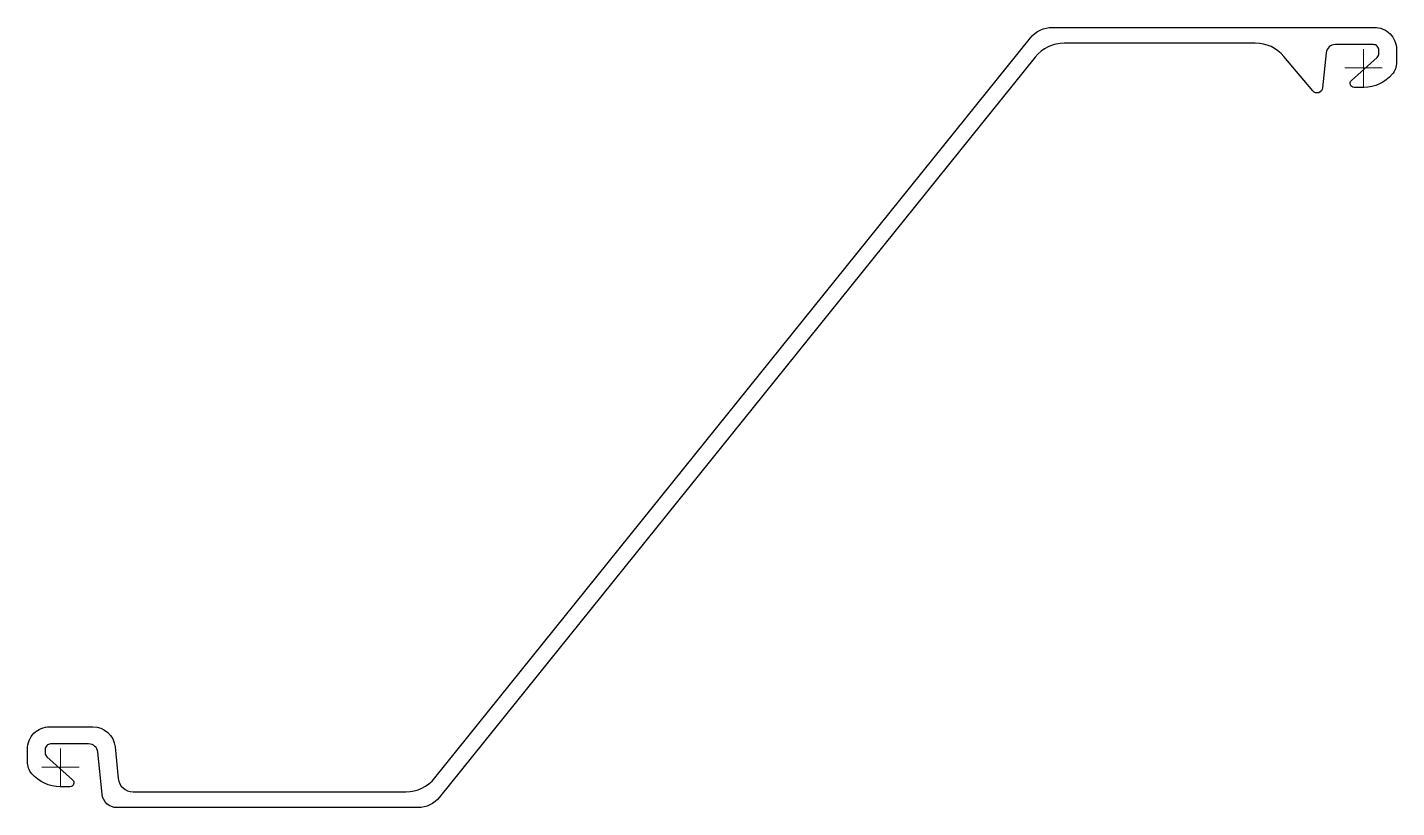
# Model space of a CAD drawing. Header units: millimetres. Extents: x -33 to 702, y -864 to -444.
import ezdxf

# ---------------------------------------------------------------- set-up
doc = ezdxf.new("R2010")
doc.units = ezdxf.units.MM
doc.layers.add('ref', color=4, linetype='Continuous', lineweight=5)

# ---------------------------------------------------------------- blocks, each defined once
blk = doc.blocks.new('AZ17-700-s')
blk.add_lwpolyline([(-17.13, -0.46, -0.088672), (-17.75, 3), (-17.75, 9.75, -0.414214), (-5.75, 21.75), (17.4, 21.75, -0.385314), (29.34, 10.94), (31.04, -6.05, 0.385314), (39, -13.25), (185.54, -13.25, 0.227194), (201.12, -5.78), (521.07, 392.15, -0.227194), (532.76, 397.75), (705.75, 397.75, -0.414214), (717.75, 385.75), (717.75, 379, -0.17875), (715.35, 372.5, -0.219232), (700.15, 365.5), (694.88, 365.5, -0.687239), (693.45, 369.2), (707.26, 381.63, 0.212557), (708.25, 383.86), (708.25, 385.5, 0.414214), (705.25, 388.5), (684.86, 388.5, 0.385314), (679.89, 384), (678.01, 365.2, -0.663703), (672.72, 363.57), (657.17, 382.11, 0.221695), (641.85, 389.25), (539.23, 389.25, 0.227194), (523.64, 381.78), (203.69, -16.15, -0.227194), (192, -21.75), (30.35, -21.75, -0.385314), (22.39, -14.55), (20.14, 8, 0.385314), (15.16, 12.5), (-5.25, 12.5, 0.414214), (-8.25, 9.5), (-8.25, 7.86, 0.212557), (-7.26, 5.63), (6.55, -6.8, -0.687234), (5.12, -10.5), (-0.15, -10.5, -0.219232), (-15.35, -3.5, -0.088672), (-17.13, -0.46)], format="xyb")
at = {"layer": 'ref'}
for p, q in [((700, 366), (700, 386)), ((710, 376), (690, 376)), ((0, -10), (0, 10)), ((10, 0), (-10, 0))]:
    blk.add_line(p, q, dxfattribs=at)

msp = doc.modelspace()

# ---------------------------------------------------------------- block references
msp.add_blockref('AZ17-700-s', (-15.56, -842.12))

doc.saveas('drawing.dxf')
